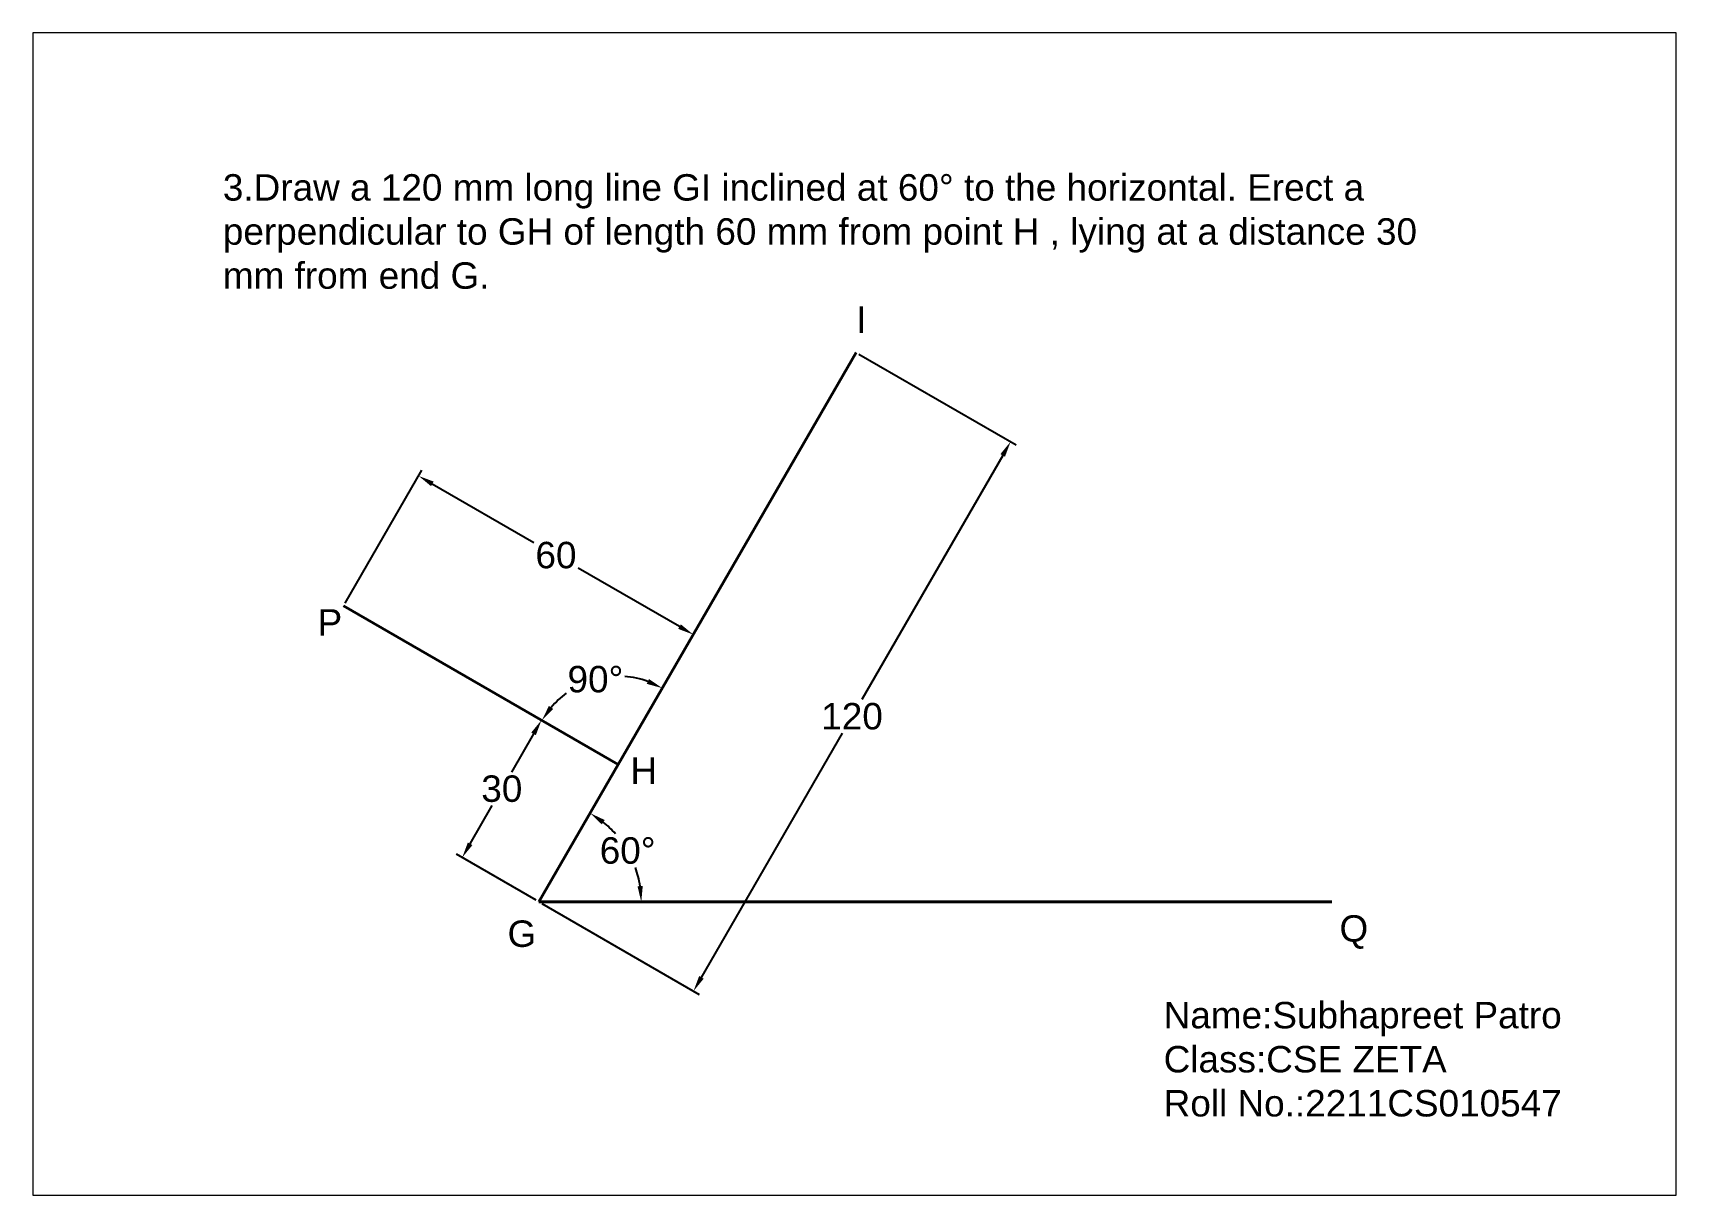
# Paper-space layout 'Layout3' of a CAD drawing. Header units: millimetres. Extents: x 30 to 267, y 21 to 189.
# The model-space entities are those that its viewports show. They can reach past a viewport. Long polylines and large blocks are cut down to what shows.
import ezdxf

# ---------------------------------------------------------------- set-up
doc = ezdxf.new("R2010")
doc.units = ezdxf.units.MM
doc.header["$PDMODE"] = 35
doc.header["$PDSIZE"] = 5
doc.styles.get("Standard").update_dxf_attribs({"font": 'arial.ttf'})
doc.dimstyles.new('ISO-25', dxfattribs={"dimtxt": 5, "dimasz": 3, "dimexe": 1.25, "dimexo": 0.625, "dimtad": 1, "dimtih": 1, "dimtoh": 1, "dimtxsty": 'Standard', "dimcen": 2.5, "dimadec": 0, "dimazin": 0, "dimtfac": 1, "dimtmove": 0, "dimatfit": 3, "dimfxl": 1, "dimarcsym": 0})

# ---------------------------------------------------------------- blocks, each defined once
blk = doc.blocks.new('*D6')
at = {"color": 0, "lineweight": -2, "transparency": 16777216}
for p, q in [((2672.76, 1528.41), (2657.69, 1537.11)), ((2657.27, 1533.89), (2653.11, 1526.67)), ((2645.27, 1513.1), (2649.43, 1520.32)), ((2657.76, 1502.43), (2642.69, 1511.13))]:
    blk.add_line(p, q, dxfattribs=at)
at = {"color": 0, "transparency": 16777216}
for points in [[(2656.84, 1534.14), (2657.7, 1533.64), (2658.77, 1536.49)], [(2644.84, 1513.35), (2645.7, 1512.85), (2643.77, 1510.5)]]:
    blk.add_solid(points, dxfattribs=at)
at = {"layer": 'Defpoints', "color": 0, "transparency": 16777216}
for p in [(2658.77, 1536.49), (2673.3, 1528.1), (2658.3, 1502.12)]:
    blk.add_point(p, dxfattribs=at)
at = {"color": 0, "lineweight": 40, "transparency": 16777216, "insert": (2651.27, 1523.5), "char_height": 5, "attachment_point": 5}
blk.add_mtext('30', dxfattribs=at)
blk = doc.blocks.new('*D7')
at = {"color": 0, "lineweight": -2, "transparency": 16777216}
for start, end in [(41.6139, 51.1147), (8.8853, 19.6268)]:
    blk.add_arc((2658.3, 1502.12), 19.36, start, end, dxfattribs=at)
at = {"color": 0, "transparency": 16777216}
for points in [[(2670.17, 1516.78), (2670.74, 1517.6), (2667.98, 1518.89)], [(2677.93, 1505.15), (2676.93, 1505.07), (2677.66, 1502.12)]]:
    blk.add_solid(points, dxfattribs=at)
at = {"layer": 'Defpoints', "color": 0, "transparency": 16777216}
for p in [(2718.3, 1606.04), (2676.49, 1508.74), (2658.3, 1502.12), (2658.3, 1502.12), (2808.3, 1502.12)]:
    blk.add_point(p, dxfattribs=at)
at = {"color": 0, "lineweight": 40, "transparency": 16777216, "insert": (2675.07, 1511.8), "char_height": 5, "attachment_point": 5}
blk.add_mtext('60°', dxfattribs=at)
blk = doc.blocks.new('*D8')
at = {"color": 0, "lineweight": -2, "transparency": 16777216}
for start, end in [(70.3203, 85.8292), (126.1831, 139.6797)]:
    blk.add_arc((2673.3, 1528.1), 16.68, start, end, dxfattribs=at)
at = {"color": 0, "transparency": 16777216}
for points in [[(2679.12, 1544.26), (2678.7, 1543.35), (2681.64, 1542.54)], [(2660.99, 1538.6), (2660.17, 1539.18), (2658.85, 1536.44)]]:
    blk.add_solid(points, dxfattribs=at)
at = {"layer": 'Defpoints', "color": 0, "transparency": 16777216}
for p in [(2718.3, 1606.04), (2621.33, 1558.1), (2673.3, 1544.78), (2673.3, 1528.1), (2658.3, 1502.12)]:
    blk.add_point(p, dxfattribs=at)
at = {"color": 0, "lineweight": 40, "transparency": 16777216, "insert": (2668.98, 1544.21), "char_height": 5, "attachment_point": 5}
blk.add_mtext('90°', dxfattribs=at)
blk = doc.blocks.new('*D10')
at = {"color": 0, "lineweight": -2, "transparency": 16777216}
for p, q in [((2621.65, 1558.64), (2636.15, 1583.76)), ((2638.12, 1581.18), (2657.3, 1570.11)), ((2684.89, 1554.18), (2665.72, 1565.25)), ((2673.61, 1528.64), (2688.11, 1553.76))]:
    blk.add_line(p, q, dxfattribs=at)
at = {"color": 0, "transparency": 16777216}
for points in [[(2638.37, 1581.61), (2637.87, 1580.75), (2635.53, 1582.68)], [(2685.14, 1554.61), (2684.64, 1553.75), (2687.49, 1552.68)]]:
    blk.add_solid(points, dxfattribs=at)
at = {"layer": 'Defpoints', "color": 0, "transparency": 16777216}
for p in [(2621.33, 1558.1), (2687.49, 1552.68), (2673.3, 1528.1)]:
    blk.add_point(p, dxfattribs=at)
at = {"color": 0, "lineweight": 40, "transparency": 16777216, "insert": (2661.51, 1567.68), "char_height": 5, "attachment_point": 5}
blk.add_mtext('60', dxfattribs=at)
blk = doc.blocks.new('*D76')
at = {"color": 0, "lineweight": -2, "transparency": 16777216}
for p, q in [((2718.84, 1605.73), (2748.61, 1588.54)), ((2746.03, 1586.56), (2719.36, 1540.38)), ((2689.03, 1487.84), (2715.7, 1534.02)), ((2658.84, 1501.81), (2688.61, 1484.61))]:
    blk.add_line(p, q, dxfattribs=at)
at = {"color": 0, "transparency": 16777216}
for points in [[(2745.6, 1586.81), (2746.46, 1586.31), (2747.53, 1589.16)], [(2688.6, 1488.09), (2689.46, 1487.59), (2687.53, 1485.24)]]:
    blk.add_solid(points, dxfattribs=at)
at = {"layer": 'Defpoints', "color": 0, "transparency": 16777216}
for p in [(2718.3, 1606.04), (2747.53, 1589.16), (2658.3, 1502.12)]:
    blk.add_point(p, dxfattribs=at)
at = {"color": 0, "lineweight": 40, "transparency": 16777216, "insert": (2717.53, 1537.2), "char_height": 5, "attachment_point": 5}
blk.add_mtext('120', dxfattribs=at)

msp = doc.modelspace()

# ---------------------------------------------------------------- linework, layer by layer
at = {"lineweight": 40}
for p, q in [((2658.296, 1502.118), (2718.296, 1606.041)), ((2673.296, 1528.099), (2621.335, 1558.099)), ((2658.296, 1502.118), (2808.296, 1502.118))]:
    msp.add_line(p, q, dxfattribs=at)

# ---------------------------------------------------------------- texts
at = {"lineweight": 40, "char_height": 5, "attachment_point": 1}
for s, width, insert in [('3.Draw a 120 mm long line GI inclined at 60° to the horizontal. Erect a \\Pperpendicular to GH of length 60 mm from point H , lying at a distance 30 \\Pmm from end G.', 230.281, (2598.488, 1639.754)), ('I', 15.0566, (2718.296, 1614.734)), ('P', 6.40188, (2616.41, 1557.479)), ('H', 8.08099, (2675.599, 1529.428)), ('G', 12.0379, (2652.345, 1498.603)), ('Q', 8.59476, (2809.755, 1499.592)), ('Name:Subhapreet Patro\\PClass:CSE ZETA\\PRoll No.:2211CS010547', 116.1996, (2776.483, 1483.198))]:
    msp.add_mtext_dynamic_manual_height_columns(s, width=width, gutter_width=25, heights=[0], dxfattribs=dict(at, insert=insert))

# ---------------------------------------------------------------- dimensions: what is measured, and where the dimension line sits
at = {"lineweight": 40}
for base, line1, line2, picture, middle in [((2673.296, 1544.776), ((2658.296, 1502.118), (2718.296, 1606.041)), ((2673.296, 1528.099), (2621.335, 1558.099)), '*D8', (2668.98, 1544.208)), ((2676.493, 1508.741), ((2658.296, 1502.118), (2808.296, 1502.118)), ((2658.296, 1502.118), (2718.296, 1606.041)), '*D7', (2675.067, 1511.8))]:
    dim = msp.add_angular_dim_2l(base=base, line1=line1, line2=line2, dimstyle='ISO-25', dxfattribs=at)
    dim.commit()
    dim.dimension.update_dxf_attribs({"geometry": picture, "text_midpoint": middle})
for p1, p2, distance, picture, middle in [((2658.296, 1502.118), (2718.296, 1606.041), -33.756, '*D76', (2717.53, 1537.201)), ((2621.335, 1558.099), (2673.296, 1528.099), 28.384, '*D10', (2661.508, 1567.68)), ((2658.296, 1502.118), (2673.296, 1528.099), 16.774, '*D6', (2651.27, 1523.495))]:
    dim = msp.add_aligned_dim(p1=p1, p2=p2, distance=distance, dimstyle='ISO-25', dxfattribs=at)
    dim.commit()
    dim.dimension.update_dxf_attribs({"geometry": picture, "text_midpoint": middle})

psp = doc.layouts.new('Layout3')

# ---------------------------------------------------------------- viewports
at = {"layer": '0'}
psp.add_viewport(center=(148.5, 105), size=(237.6, 168), view_center_point=(2717.994, 1556.566), view_height=219.82936, dxfattribs=at)

doc.saveas('drawing.dxf')
